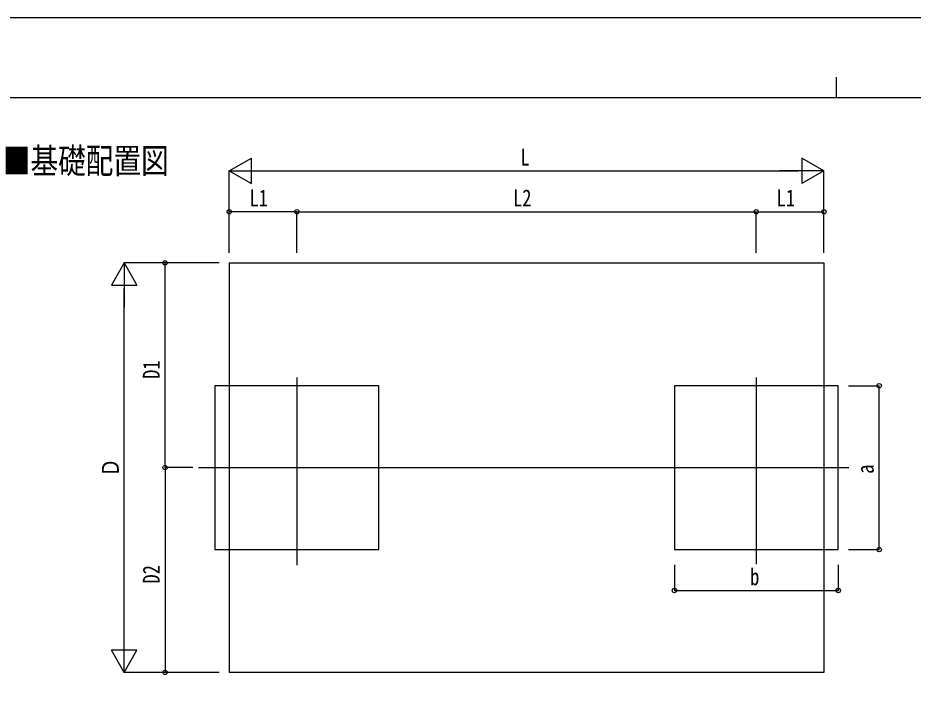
# Model space of a CAD drawing. Units: millimetres, scale not verified. Extents: x -8410 to 8410, y -5940 to 5940.
# Drawn here: x -4007 to 365, y 2672 to 5940 of the extents above; entities that cross this region are included whole.
import ezdxf
from ezdxf.enums import TextEntityAlignment as Align

# ---------------------------------------------------------------- set-up
doc = ezdxf.new("R2010")
doc.units = ezdxf.units.MM
doc.header["$LTSCALE"] = 30
for name, color, linetype in [('0-2_USER1', 3, 'Continuous'), ('0-4_YKK_12', 2, 'Continuous'), ('0-6_YKK_A1', 4, 'Continuous'), ('0-7_YKK_D', 6, 'Continuous'), ('0-8_YKK_ZWAK', 7, 'Continuous')]:
    doc.layers.add(name, color=color, linetype=linetype)
doc.styles.add('ＭＳ ゴシック', font='')
doc.styles.get('ＭＳ ゴシック').set_extended_font_data('MS Gothic')

msp = doc.modelspace()

# ---------------------------------------------------------------- linework, layer by layer
at = {"layer": '0-4_YKK_12'}
for p, q in [((-2644.43, 4183.68), (-2644.43, 3267.65)), ((-400.43, 4183.68), (-400.43, 3271.95)), ((-3124.37, 3743.6), (51.89, 3743.6))]:
    msp.add_line(p, q, dxfattribs=at)
at = {"layer": '0-6_YKK_A1'}
for p, q in [((-2974.43, 4743.27), (-70.43, 4743.27)), ((-2974.43, 4743.27), (-2974.43, 2743.79)), ((-70.43, 4743.27), (-70.43, 2743.79)), ((-70.43, 2743.79), (-2974.43, 2743.79))]:
    msp.add_line(p, q, dxfattribs=at)
for points in [[(-3044.43, 3343.6), (-2244.43, 3343.6), (-2244.43, 4143.6), (-3044.43, 4143.6)], [(-800.43, 3343.6), (-0.43, 3343.6), (-0.43, 4143.6), (-800.43, 4143.6)]]:
    msp.add_lwpolyline(points, close=True, dxfattribs=at)
at = {"layer": '0-7_YKK_D'}
for p, q in [((-2974.43, 5193.27), (-2866.18, 5255.77)), ((-2866.18, 5130.77), (-2866.18, 5255.77)), ((-70.43, 5193.27), (-178.68, 5255.77)), ((-178.68, 5255.77), (-178.68, 5130.77)), ((-2974.43, 4793.27), (-2974.43, 5194.27)), ((-2974.43, 5193.27), (-2866.18, 5130.77)), ((-2974.43, 5193.27), (-2757.92, 5193.27)), ((-2849.43, 5193.27), (-195.43, 5193.27)), ((-70.43, 5193.27), (-286.94, 5193.27)), ((-70.43, 5193.27), (-178.68, 5130.77)), ((-70.43, 4793.27), (-70.43, 5194.27)), ((-2974.43, 4793.27), (-2974.43, 4994.27)), ((-2644.43, 4993.27), (-2974.43, 4993.27)), ((-2644.43, 4793.27), (-2644.43, 4994.27)), ((-2644.43, 4793.27), (-2644.43, 4994.27)), ((-2644.43, 4993.27), (-400.43, 4993.27)), ((-400.43, 4793.27), (-400.43, 4994.27)), ((-400.43, 4793.27), (-400.43, 4994.27)), ((-400.43, 4993.27), (-70.43, 4993.27)), ((-70.43, 4793.27), (-70.43, 4994.27)), ((-3487.89, 4743.27), (-3550.39, 4635.01)), ((-3024.43, 4743.27), (-3488.89, 4743.27)), ((-3487.89, 4743.27), (-3425.39, 4635.01)), ((-3487.89, 4743.27), (-3487.89, 4526.76)), ((-3024.43, 4743.27), (-3288.89, 4743.27)), ((-3287.89, 3743.6), (-3287.89, 4743.27)), ((-3550.39, 4635.01), (-3425.39, 4635.01)), ((-3487.89, 2868.79), (-3487.89, 4618.27)), ((49.57, 4143.6), (200.57, 4143.6)), ((199.57, 3343.6), (199.57, 4143.6)), ((-3151.91, 3743.6), (-3288.89, 3743.6)), ((-3151.91, 3743.6), (-3288.89, 3743.6)), ((-3287.89, 3743.6), (-3287.89, 2743.79)), ((49.57, 3343.6), (200.57, 3343.6)), ((-800.43, 3269.4), (-800.43, 3142.6)), ((-0.43, 3269.58), (-0.43, 3142.6)), ((-800.43, 3143.6), (-0.43, 3143.6)), ((-3487.89, 2743.79), (-3487.89, 2960.3)), ((-3487.89, 2743.79), (-3550.39, 2852.05)), ((-3425.39, 2852.05), (-3550.39, 2852.05)), ((-3487.89, 2743.79), (-3425.39, 2852.05)), ((-3024.43, 2743.79), (-3488.89, 2743.79)), ((-3024.43, 2743.79), (-3288.89, 2743.79))]:
    msp.add_line(p, q, dxfattribs=at)
for centre in [(-2974.43, 4993.27), (-2644.43, 4993.27), (-2644.43, 4993.27), (-400.43, 4993.27), (-400.43, 4993.27), (-70.43, 4993.27), (-3287.89, 4743.27), (199.57, 4143.6), (-3287.89, 3743.6), (-3287.89, 3743.6), (199.57, 3343.6), (-800.43, 3143.6), (-0.43, 3143.6), (-3287.89, 2743.79)]:
    msp.add_circle(centre, 10.62, dxfattribs=at)
at = {"layer": '0-8_YKK_ZWAK'}
for p, q in [((-9.96, 5650), (-9.96, 5550)), ((7790.04, 5550), (-7809.96, 5550))]:
    msp.add_line(p, q, dxfattribs=at)
msp.add_lwpolyline([(-8410, -5940), (8410, -5940), (8410, 5940), (-8410, 5940)], close=True, dxfattribs=at)

# ---------------------------------------------------------------- texts
at = {"layer": '0-2_USER1', "style": 'ＭＳ ゴシック', "width": 0.8}
msp.add_text('■基礎配置図', height=123.7, dxfattribs=at).set_placement((-4080.5, 5143.04), align=Align.BOTTOM_LEFT)
at = {"layer": '0-7_YKK_D', "style": 'ＭＳ ゴシック', "width": 0.8}
for s, p in [('L', (-1552.43, 5194.27)), ('L1', (-2875.43, 4994.93)), ('L2', (-1588.43, 4994.93)), ('L1', (-301.43, 4994.93)), ('b', (-430.43, 3144.93))]:
    msp.add_text(s, height=82.48, dxfattribs=at).set_placement(p, align=Align.BOTTOM_LEFT)
for s, p in [('D1', (-3289.56, 4177.43)), ('Ｄ', (-3488.89, 3698.53)), ('a', (197.9, 3713.6)), ('D2', (-3289.56, 3177.7))]:
    msp.add_text(s, height=82.48, rotation=90, dxfattribs=at).set_placement(p, align=Align.BOTTOM_LEFT)

doc.saveas('drawing.dxf')
